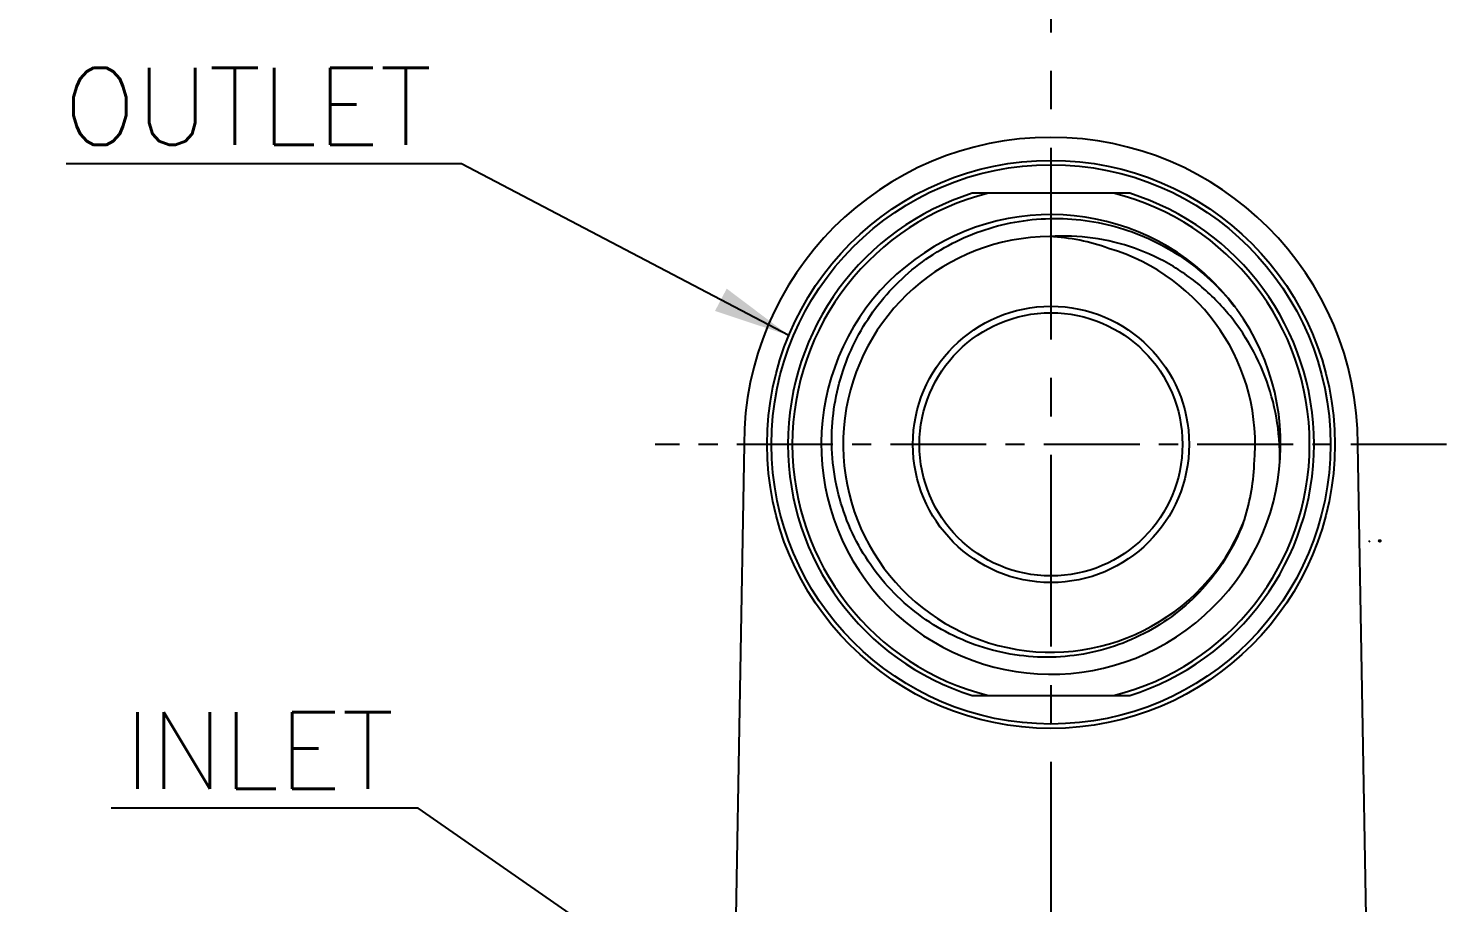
# Model space of a CAD drawing. Extents: x -296600 to -296180, y -233766 to -233172.
# Drawn here: x -296434.2 to -296369.5, y -233591.3 to -233551.4 of the extents above; entities that cross this region are included whole.
import ezdxf

# ---------------------------------------------------------------- set-up
doc = ezdxf.new("R2010")
doc.units = 0
doc.header["$LTSCALE"] = 7
doc.linetypes.add('CENTER', pattern=[2, 1.25, -0.25, 0.25, -0.25])
doc.layers.get('0').update_dxf_attribs({"color": 2, "linetype": 'CONTINUOUS'})
doc.layers.get('Defpoints').update_dxf_attribs({"linetype": 'CONTINUOUS'})
for name, color, linetype in [('CL', 1, 'CENTER'), ('D', 2, 'CONTINUOUS'), ('PRT0002SHAPE', 7, 'CONTINUOUS')]:
    doc.layers.add(name, color=color, linetype=linetype)
doc.styles.add('DD', font='romans', dxfattribs={"bigfont": 'GHS.shx'})
doc.styles.add('GHS', font='ROMANS.shx', dxfattribs={"bigfont": 'GHS.shx'})
doc.dimstyles.new('HONG', dxfattribs={"dimscale": 0, "dimtxt": 3.5, "dimasz": 3.5, "dimexe": 2, "dimexo": 1, "dimgap": 1, "dimtad": 1, "dimdec": 4, "dimdsep": 46, "dimtxsty": 'DD', "dimcen": 3, "dimclrd": 2, "dimclre": 2, "dimclrt": 2, "dimadec": 3, "dimazin": 2, "dimtfac": 1, "dimtdec": 4, "dimtmove": 0, "dimatfit": 3, "dimfxl": 1, "dimtvp": 1, "dimtolj": 1, "dimtzin": 0, "dimlwd": -1, "dimlwe": -1, "dimarcsym": 0})
doc.dimstyles.new('STANDARD$0', dxfattribs={"dimscale": 0, "dimtxt": 3.5, "dimasz": 3, "dimexe": 2, "dimexo": 1, "dimgap": 1, "dimtad": 3, "dimtoh": 1, "dimdec": 4, "dimdsep": 46, "dimtxsty": 'GHS', "dimcen": 2.5, "dimclrd": 2, "dimclre": 2, "dimclrt": 2, "dimadec": 0, "dimazin": 0, "dimtfac": 0.6, "dimtdec": 4, "dimtix": 1, "dimtmove": 2, "dimatfit": 3, "dimfxl": 1, "dimtolj": 1, "dimarcsym": 0})

# ---------------------------------------------------------------- blocks, each defined once
blk = doc.blocks.new('*D10')
at = {"color": 2, "lineweight": -2, "transparency": 16777216}
for p, q in [((-296429.289, -233493.917), (-296497.827, -233493.917)), ((-296495.827, -233627.418), (-296495.827, -233496.917)), ((-296478.54, -233630.418), (-296497.827, -233630.418))]:
    blk.add_line(p, q, dxfattribs=at)
at = {"color": 2, "transparency": 16777216}
for points in [[(-296496.327, -233496.917), (-296495.327, -233496.917), (-296495.827, -233493.917)], [(-296496.327, -233627.418), (-296495.327, -233627.418), (-296495.827, -233630.418)]]:
    blk.add_solid(points, dxfattribs=at)
at = {"layer": 'Defpoints', "color": 0, "transparency": 16777216}
for p in [(-296495.827, -233493.917), (-296428.289, -233493.917), (-296477.54, -233630.418)]:
    blk.add_point(p, dxfattribs=at)
at = {"color": 2, "transparency": 16777216, "insert": (-296499.494, -233562.168), "char_height": 3.5, "attachment_point": 5, "rotation": 90, "style": 'GHS'}
blk.add_mtext('\\A1;(136.5)', dxfattribs=at)

msp = doc.modelspace()

# ---------------------------------------------------------------- linework, layer by layer
at = {"layer": 'CL'}
msp.add_line((-296387.53997, -233486.88926), (-296387.53997, -233640.60423), dxfattribs=at)
at = {"layer": 'CL', "ltscale": 0.5}
msp.add_line((-296369.48997, -233570.41701), (-296405.58997, -233570.41868), dxfattribs=at)
at = {"layer": 'PRT0002SHAPE', "color": 7, "linetype": 'Continuous'}
for p, q in [((-296383.94866, -233558.96784), (-296391.13128, -233558.96784)), ((-296401.53991, -233570.41784), (-296402.55297, -233628.45259)), ((-296372.52697, -233628.45259), (-296373.54003, -233570.41784)), ((-296372.97244, -233574.88081), (-296373.03995, -233574.81784)), ((-296391.13128, -233581.86784), (-296383.94866, -233581.86784))]:
    msp.add_line(p, q, dxfattribs=at)
for centre, radius in [((-296387.53997, -233570.41784), 12.95), ((-296387.53997, -233570.41784), 12.75), ((-296387.53997, -233570.41784), 6.3), ((-296387.53997, -233570.41784), 6), ((-296372.53997, -233574.81784), 0.0371)]:
    msp.add_circle(centre, radius, dxfattribs=at)
for centre, radius, start, end in [((-296387.53997, -233570.41784), 14, 0, 180), ((-296387.53997, -233570.41784), 12, 107.414108, 252.585892), ((-296387.53997, -233570.41784), 11.8, 103.9897516, 256.0102484), ((-296387.53997, -233570.41784), 11.8, 283.9897516, 76.0102484), ((-296387.53997, -233570.41784), 12, 287.414108, 72.585892), ((-296387.53997, -233570.41784), 10.4775, 36.5473374, 35.9597335), ((-296387.53997, -233570.41784), 9.4775, 90.2922383, 337.683811), ((-296388.09147, -233570.33459), 9.4076, 70.232847, 86.9341154), ((-296387.53997, -233570.41784), 9.3155, 354.3860629, 73.6001203), ((-296387.60416, -233571.02444), 10.50835, 358.5212468, 3.3092404), ((-296387.67275, -233570.95934), 9.41088, 341.0425565, 357.7480492)]:
    msp.add_arc(centre, radius, start, end, dxfattribs=at)
for points, knots in [([(-296397.5401, -233570.41784), (-296397.56039, -233569.34953), (-296397.25352, -233567.19135), (-296396.03825, -233564.75741), (-296394.65323, -233563.11529), (-296393.43006, -233562.0609), (-296392.05637, -233561.21194), (-296390.07444, -233560.38337), (-296387.38903, -233559.94762), (-296384.70103, -233560.36313), (-296382.71103, -233561.17158), (-296381.32658, -233562.00272), (-296380.08666, -233563.03609), (-296379.37543, -233563.84494), (-296379.0533, -233564.27338)], [0, 0, 0, 0, 0.1247882, 0.24958196, 0.31217835, 0.37477539, 0.43737282, 0.49996996, 0.62478206, 0.74960105, 0.81219935, 0.87479969, 0.93739824, 1, 1, 1, 1]), ([(-296377.11333, -233570.41785), (-296377.15103, -233569.76525), (-296377.34892, -233568.46345), (-296378.0139, -233566.60624), (-296379.01978, -233564.90816), (-296380.33871, -233563.43985), (-296381.91794, -233562.25578), (-296383.70279, -233561.41211), (-296385.61915, -233560.94064), (-296386.93648, -233560.89573), (-296387.58842, -233560.94047)], [0, 0, 0, 0, 0.12500915, 0.25002565, 0.37504864, 0.50005675, 0.62506156, 0.75005016, 0.8750318, 1, 1, 1, 1]), ([(-296378.77232, -233574.01665), (-296378.97373, -233574.53678), (-296379.4701, -233575.54342), (-296380.46601, -233576.89827), (-296381.68402, -233578.05825), (-296383.08497, -233578.9887), (-296384.62619, -233579.66194), (-296386.26053, -233580.05833), (-296387.9387, -233580.16771), (-296389.61055, -233579.98647), (-296391.22694, -233579.52267), (-296392.74007, -233578.78908), (-296394.10688, -233577.80964), (-296395.28748, -233576.61224), (-296396.24894, -233575.23287), (-296396.9646, -233573.71123), (-296397.41414, -233572.09147), (-296397.52951, -233570.97558), (-296397.5401, -233570.41784)], [0, 0, 0, 0, 0.06249783, 0.12499282, 0.18748985, 0.24998798, 0.31248613, 0.37498606, 0.43748496, 0.49998478, 0.56248472, 0.62498513, 0.68748628, 0.74998779, 0.81249044, 0.87499264, 0.93749444, 1, 1, 1, 1])]:
    msp.add_open_spline(points, degree=3, knots=knots, dxfattribs=at)

# ---------------------------------------------------------------- texts
at = {"layer": 'D', "style": 'GHS'}
for s, p in [('OUTLET', (-296432.57406, -233556.75253)), ('INLET', (-296429.80572, -233586.12401))]:
    msp.add_text(s, height=3.5, dxfattribs=at).set_placement(p)

# ---------------------------------------------------------------- dimensions: what is measured, and where the dimension line sits
dim = msp.add_linear_dim(base=(-296495.82732, -233493.9174), p1=(-296477.53993, -233630.41784), p2=(-296428.28925, -233493.9174), angle=90, text='(<>)', dimstyle='STANDARD$0', override={"dimscale": 1, "dimtoh": 0, "dimdec": 1, "dimcen": 3, "dimadec": 4, "dimazin": 2, "dimtmove": 1, "dimatfit": 2, "dimfxl": 3, "dimarcsym": 2})
dim.commit()
dim.dimension.update_dxf_attribs({"geometry": '*D10', "text_midpoint": (-296499.49399, -233562.16762)})

# ---------------------------------------------------------------- leaders
at = {"layer": 'D'}
for points in [[(-296399.4991, -233565.44977), (-296414.42956, -233557.62985), (-296432.47309, -233557.62985)], [(-296398.88468, -233599.17285), (-296416.40768, -233587.00133), (-296430.41481, -233587.00133)]]:
    msp.add_leader(points, dimstyle='HONG', override={"dimscale": 1, "dimtad": 0, "dimarcsym": 2}, dxfattribs=at)

doc.saveas('drawing.dxf')
